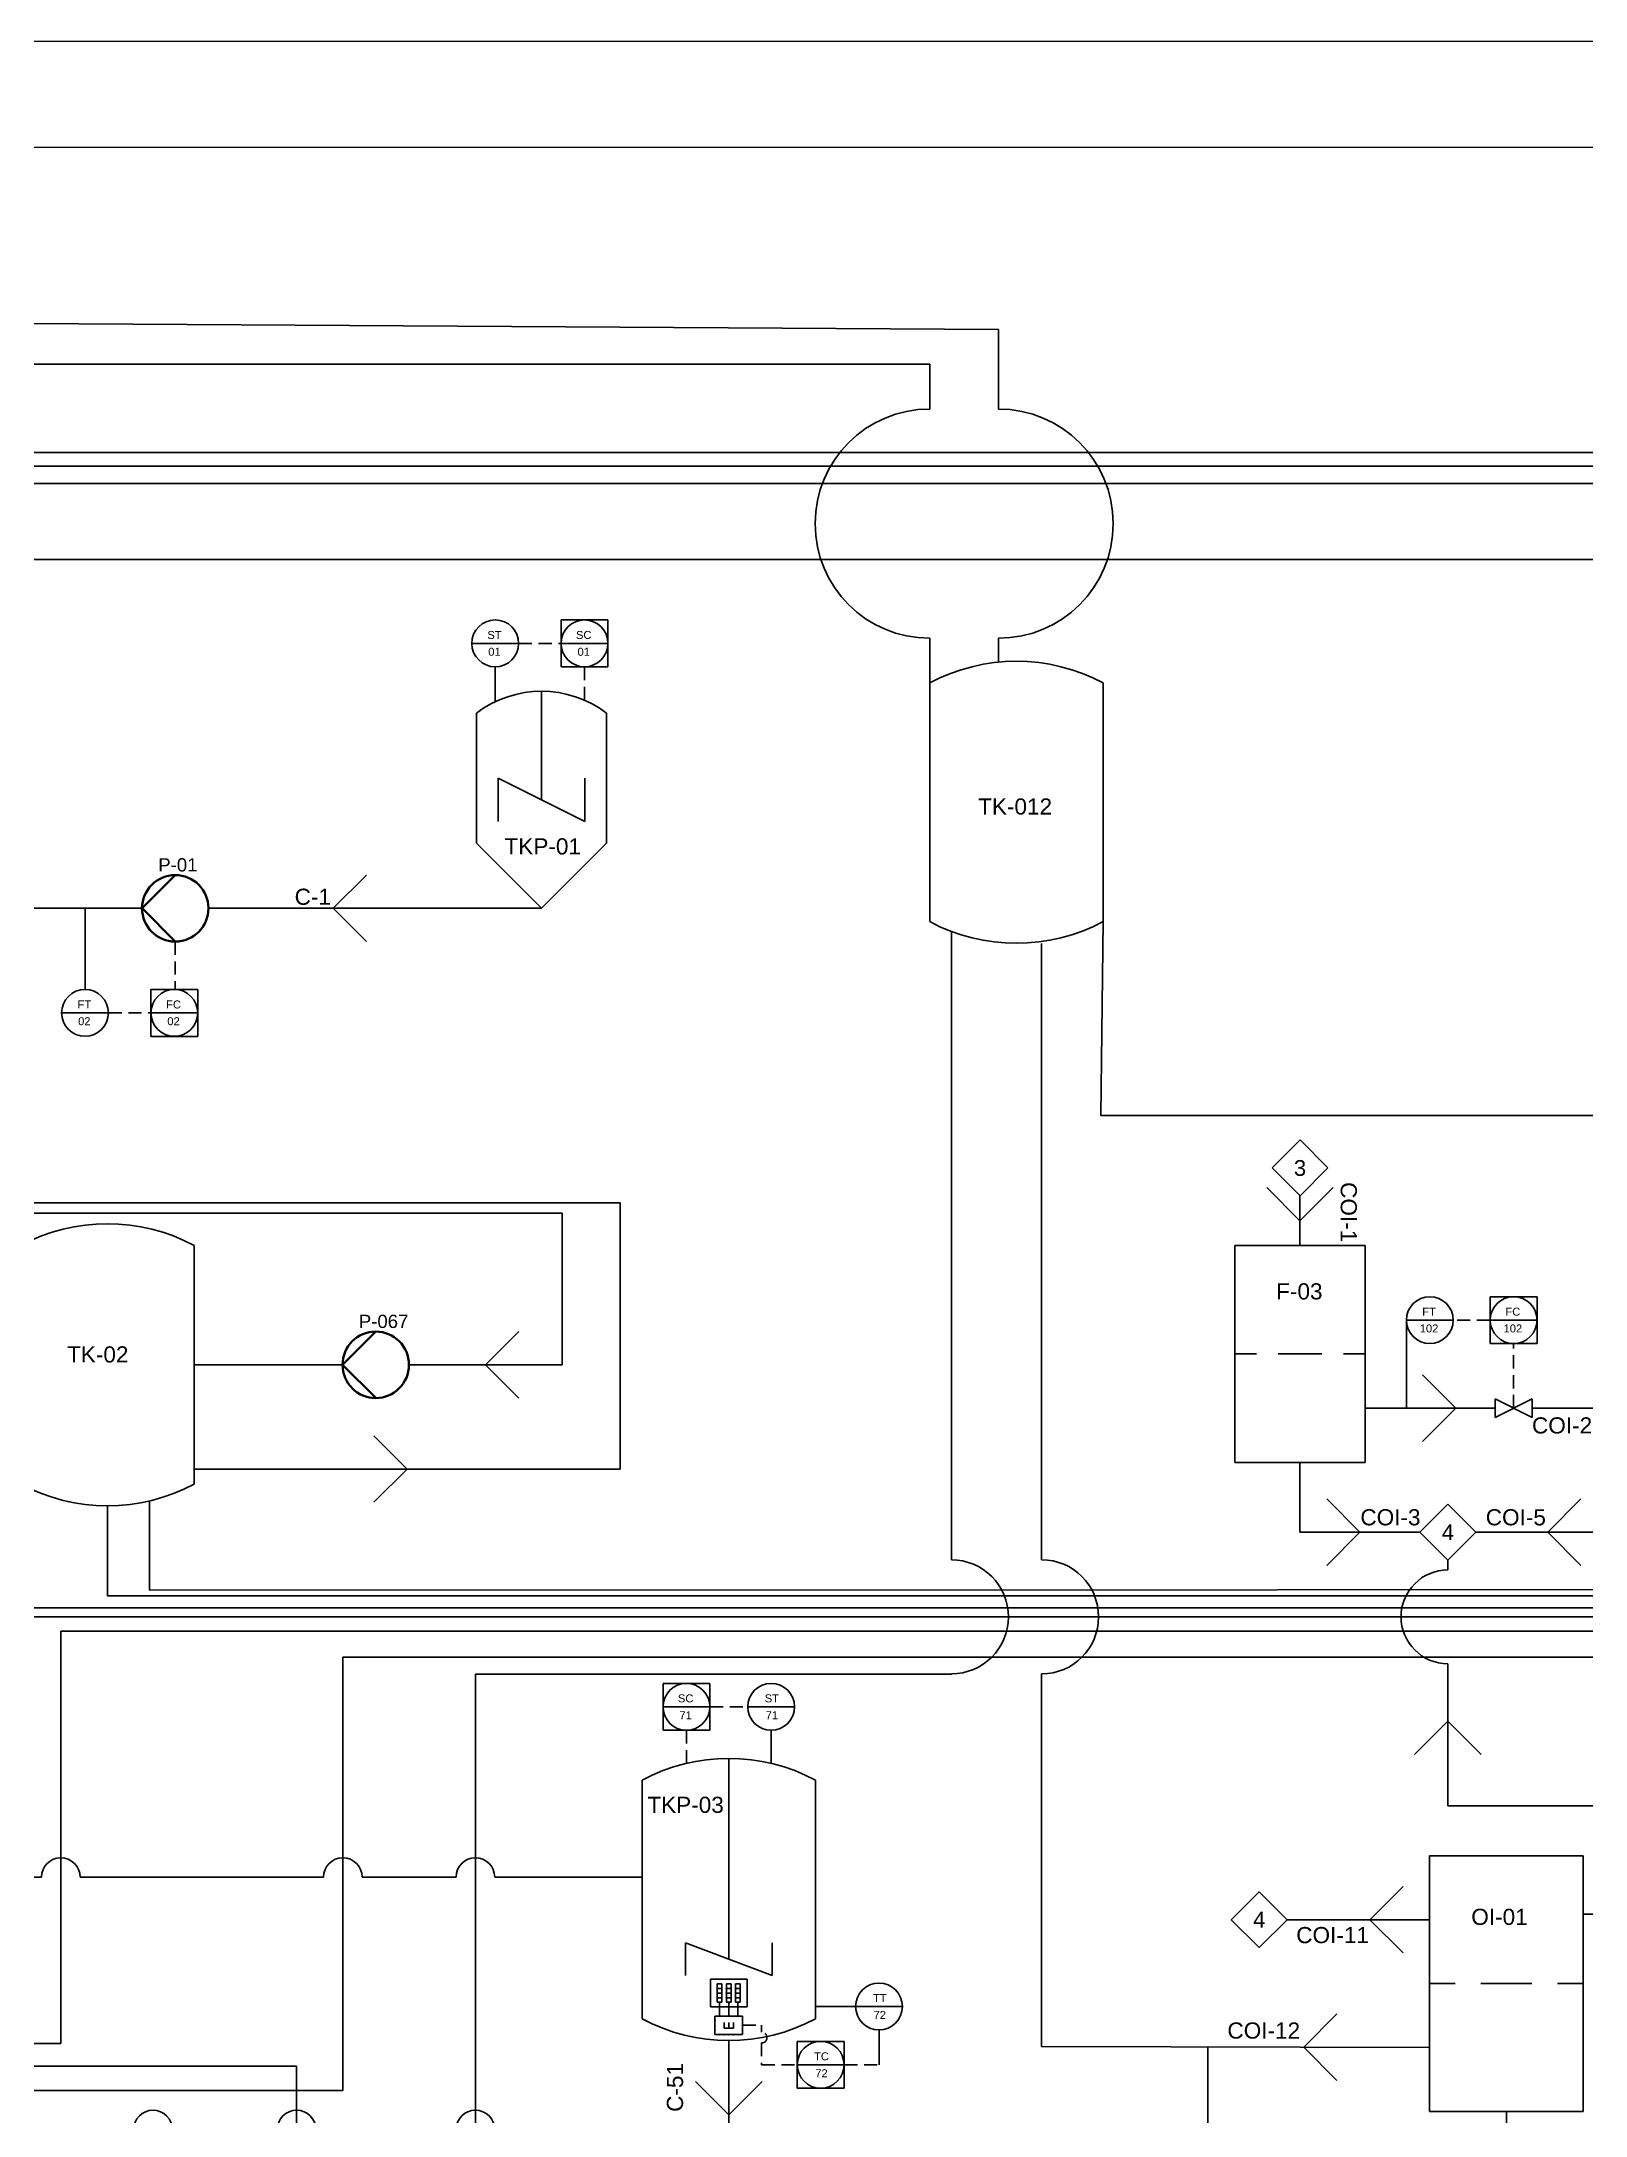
# Paper-space layout 'P&D' of a CAD drawing. Header units: inches, sheet in millimetres. Extents: x 10 to 410, y 10 to 291.
# Drawn here: x 184.3 to 257.3, y 192.7 to 290.6 of the extents above; entities that cross this region are included whole.
import ezdxf
from ezdxf.enums import TextEntityAlignment as Align

# ---------------------------------------------------------------- set-up
doc = ezdxf.new("R2010")
doc.units = ezdxf.units.IN
doc.header["$LTSCALE"] = 5
doc.header["$MEASUREMENT"] = 0
doc.linetypes.add('DASHED2', pattern=[0.375, 0.25, -0.125])
doc.linetypes.add('LÍNEAS_OCULTAS2', pattern=[0.1875, 0.125, -0.0625])
doc.styles.add('TEXTO_CUADRO', font='arial.ttf', dxfattribs={"height": 2})
doc.styles.add('TEXTO_INSTRUMENTOS', font='arial.ttf', dxfattribs={"height": 1})

# ---------------------------------------------------------------- blocks, each defined once
blk = doc.blocks.new('vessel fondo conico con agitador')
at = {"color": 18, "lineweight": 35, "true_color": 0x000000}
for p, q in [((55.515, 240.697), (55.515, 235.697)), ((52.515, 233.697), (52.515, 239.697)), ((58.515, 239.697), (58.515, 233.697)), ((53.515, 235.697), (53.515, 236.697)), ((53.515, 236.697), (55.515, 235.697)), ((57.515, 235.697), (57.515, 236.697)), ((53.515, 235.697), (53.515, 234.697)), ((57.515, 234.697), (55.515, 235.697)), ((57.515, 235.697), (57.515, 234.697))]:
    blk.add_line(p, q, dxfattribs=at)
for points in [[(55.515, 230.697), (52.515, 233.697)], [(55.515, 230.697), (58.515, 233.697)]]:
    blk.add_lwpolyline(points, dxfattribs=at)
blk.add_arc((55.515, 235.697), 5, 53.1301, 126.8699, dxfattribs=at)
blk = doc.blocks.new('bomba')
at = {"lineweight": 100}
for p, q in [((186.71, 141.99), (191.7, 137)), ((191.7, 137), (186.71, 132)), ((191.71, 137), (191.7, 137)), ((186.71, 132), (186.71, 131.99))]:
    blk.add_line(p, q, dxfattribs=at)
blk.add_circle((186.71, 137), 5, dxfattribs=at)
at = {"lineweight": 100, "style": 'TEXTO_CUADRO'}
blk.add_attdef('P-101', (183.22, 129.4), '', height=2, dxfattribs=at)
blk = doc.blocks.new('vessel con agitador')
at = {"lineweight": 35}
for p, q in [((237.264, 259.369), (237.264, 250.869)), ((235.264, 250.869), (235.264, 249.369)), ((239.264, 249.369), (235.264, 250.869)), ((237.264, 250.869), (237.264, 250.119)), ((239.264, 250.869), (239.264, 249.369))]:
    blk.add_line(p, q, dxfattribs=at)
for points in [[(233.264, 258.369), (233.264, 247.369)], [(241.264, 247.369), (241.264, 247.369), (241.264, 258.369)]]:
    blk.add_lwpolyline(points, dxfattribs=at)
for centre, start, end in [((237.264, 250.869), 61.92751, 118.07249), ((237.264, 254.869), 241.92751, 298.07249)]:
    blk.add_arc(centre, 8.5, start, end, dxfattribs=at)
blk = doc.blocks.new('resistencia electrica')
at = {"lineweight": 35}
for p, q in [((184.26, 260.29), (184.26, 262.29)), ((184.26, 262.29), (190.26, 262.29)), ((190.26, 262.29), (190.26, 254.29)), ((178.26, 261.29), (182.26, 261.29)), ((178.26, 255.29), (178.26, 261.29)), ((180.26, 259.29), (179.67, 259.29)), ((179.67, 259.29), (179.67, 257.29)), ((179.67, 258.29), (180.84, 258.29)), ((179.67, 257.29), (180.84, 257.29)), ((180.26, 259.29), (180.84, 259.29)), ((182.26, 261.29), (182.26, 255.29)), ((182.26, 260.29), (184.26, 260.29)), ((182.26, 258.29), (184.26, 258.29)), ((184.26, 260.29), (184.26, 256.29)), ((184.26, 260.29), (185.26, 260.29)), ((184.26, 258.29), (185.26, 258.29)), ((185.26, 260.29), (185.26, 260.79)), ((185.26, 260.79), (189.26, 260.79)), ((185.26, 260.79), (186.26, 260.79)), ((185.26, 259.79), (185.26, 260.29)), ((189.26, 259.79), (185.26, 259.79)), ((185.26, 258.29), (185.26, 258.79)), ((185.26, 258.79), (189.26, 258.79)), ((185.26, 258.79), (186.26, 258.79)), ((185.26, 257.79), (185.26, 258.29)), ((189.26, 257.79), (185.26, 257.79)), ((186.26, 260.79), (186.26, 259.79)), ((186.26, 258.79), (186.26, 257.79)), ((187.26, 260.79), (187.26, 259.79)), ((187.26, 258.79), (187.26, 257.79)), ((188.26, 260.79), (188.26, 259.79)), ((188.26, 258.79), (188.26, 257.79)), ((189.26, 260.79), (189.26, 259.79)), ((189.26, 258.79), (189.26, 257.79)), ((182.26, 255.29), (178.26, 255.29)), ((182.26, 256.29), (184.26, 256.29)), ((184.26, 256.29), (184.26, 254.29)), ((184.26, 256.29), (185.26, 256.29)), ((184.26, 254.29), (190.26, 254.29)), ((185.26, 256.29), (185.26, 256.79)), ((185.26, 256.79), (189.26, 256.79)), ((185.26, 256.79), (186.26, 256.79)), ((185.26, 255.79), (185.26, 256.29)), ((189.26, 255.79), (185.26, 255.79)), ((186.26, 256.79), (186.26, 255.79)), ((187.26, 256.79), (187.26, 255.79)), ((188.26, 256.79), (188.26, 255.79)), ((189.26, 256.79), (189.26, 255.79))]:
    blk.add_line(p, q, dxfattribs=at)
for p in [(178.26, 260.29), (178.26, 259.29), (178.26, 258.29), (178.26, 257.29), (179.26, 261.29), (180.26, 261.29), (181.26, 261.29), (186.26, 260.79), (186.26, 258.79), (187.26, 260.79), (187.26, 258.79), (188.26, 260.79), (188.26, 258.79), (178.26, 256.29), (186.26, 256.79), (187.26, 256.79), (188.26, 256.79)]:
    blk.add_point(p, dxfattribs=at)
blk = doc.blocks.new('vessel with dished ends')
at = {"lineweight": 35}
for p, q in [((127.999, 243.232), (127.999, 254.232)), ((135.999, 254.232), (135.999, 243.232))]:
    blk.add_line(p, q, dxfattribs=at)
for centre, start, end in [((131.999, 246.732), 61.92751, 118.07249), ((131.999, 250.732), 241.92751, 298.07249)]:
    blk.add_arc(centre, 8.5, start, end, dxfattribs=at)
blk = doc.blocks.new('Filtro (general)')
at = {"lineweight": 35}
for p, q in [((289.339, 272.338), (286.339, 272.338)), ((286.339, 272.338), (286.339, 267.338)), ((289.339, 272.338), (292.339, 272.338)), ((292.339, 272.338), (292.339, 267.338)), ((286.339, 262.338), (286.339, 267.338)), ((286.339, 267.338), (287.339, 267.338)), ((286.339, 267.338), (287.339, 267.338)), ((288.339, 267.338), (290.339, 267.338)), ((292.339, 267.338), (291.339, 267.338)), ((292.339, 267.338), (291.339, 267.338)), ((292.339, 262.338), (292.339, 267.338)), ((289.339, 262.338), (286.339, 262.338)), ((289.339, 262.338), (292.339, 262.338))]:
    blk.add_line(p, q, dxfattribs=at)
blk = doc.blocks.new('NUMERADOR_DE_LINEA')
blk.add_lwpolyline([(3.54, -3.54), (7.07, 0), (3.54, 3.54), (0, 0)], close=True)
at = {"style": 'TEXTO_CUADRO'}
blk.add_attdef('NL', text='', height=2, dxfattribs=at).set_placement((3.54, 0), align=Align.MIDDLE_CENTER)
blk = doc.blocks.new('Valvula generica')
at = {"color": 7, "lineweight": 35}
for p, q in [((242.605, 259.104), (243.459, 257.398)), ((242.605, 259.104), (243.459, 259.104)), ((242.605, 257.398), (243.459, 259.104)), ((242.605, 257.398), (243.459, 257.398))]:
    blk.add_line(p, q, dxfattribs=at)

psp = doc.layouts.new('P&D')

# ---------------------------------------------------------------- linework, layer by layer
at = {"lineweight": 35}
for p, q in [((208.868, 262.181), (208.868, 263.288)), ((208.868, 263.288), (209.974, 263.288)), ((211.08, 263.288), (209.974, 263.288)), ((211.08, 262.181), (211.08, 263.288)), ((204.653, 262.181), (206.866, 262.181)), ((208.868, 262.181), (211.08, 262.181)), ((208.868, 262.181), (208.868, 261.075)), ((211.08, 262.181), (211.08, 261.075)), ((208.868, 261.075), (209.974, 261.075)), ((211.08, 261.075), (209.974, 261.075)), ((198.107, 249.676), (199.675, 251.245)), ((198.107, 249.676), (199.675, 248.106)), ((189.496, 244.736), (189.496, 245.842)), ((189.496, 245.842), (190.603, 245.842)), ((191.709, 245.842), (190.603, 245.842)), ((191.709, 244.736), (191.709, 245.842)), ((185.282, 244.736), (187.495, 244.736)), ((189.496, 244.736), (191.709, 244.736)), ((189.496, 244.736), (189.496, 243.629)), ((191.709, 244.736), (191.709, 243.629)), ((189.496, 243.629), (190.603, 243.629)), ((191.709, 243.629), (190.603, 243.629)), ((243.766, 234.925), (242.197, 236.492)), ((243.766, 234.925), (245.336, 236.492)), ((252.748, 230.232), (252.748, 231.338)), ((253.854, 231.338), (252.748, 231.338)), ((253.854, 231.338), (254.96, 231.338)), ((254.96, 230.232), (254.96, 231.338)), ((248.79, 230.232), (251.003, 230.232)), ((252.748, 230.232), (254.96, 230.232)), ((252.748, 230.232), (252.748, 229.126)), ((254.96, 230.232), (254.96, 229.126)), ((253.854, 229.126), (252.748, 229.126)), ((253.854, 229.126), (254.96, 229.126)), ((293.292, 215.551), (185.243, 215.551)), ((185.243, 215.551), (185.243, 196.072)), ((213.683, 211.974), (213.683, 213.08)), ((213.683, 213.08), (214.789, 213.08)), ((215.895, 213.08), (214.789, 213.08)), ((215.895, 211.974), (215.895, 213.08)), ((213.683, 211.974), (215.895, 211.974)), ((213.683, 211.974), (213.683, 210.868)), ((215.895, 211.974), (215.895, 210.868)), ((219.895, 211.974), (217.683, 211.974)), ((213.683, 210.868), (214.789, 210.868)), ((215.895, 210.868), (214.789, 210.868)), ((224.991, 197.827), (222.779, 197.827)), ((185.243, 196.072), (152.746, 196.072)), ((216.789, 189.829), (216.789, 196.219)), ((220.025, 195.074), (220.025, 196.18)), ((220.025, 196.18), (221.131, 196.18)), ((222.238, 196.18), (221.131, 196.18)), ((222.238, 195.074), (222.238, 196.18)), ((222.238, 195.074), (220.025, 195.074)), ((220.025, 195.074), (220.025, 193.967)), ((222.238, 195.074), (222.238, 193.967)), ((216.789, 192.712), (215.22, 194.28)), ((216.789, 192.712), (218.359, 194.28)), ((220.025, 193.967), (221.131, 193.967)), ((222.238, 193.967), (221.131, 193.967))]:
    psp.add_line(p, q, dxfattribs=at)
at = {"color": 3, "linetype": 'LÍNEAS_OCULTAS2', "lineweight": 35}
for p, q in [((206.866, 262.181), (208.868, 262.181)), ((209.974, 261.075), (209.974, 259.501)), ((187.495, 244.736), (189.496, 244.736)), ((253.854, 226.071), (253.854, 229.126)), ((215.895, 211.974), (217.683, 211.974)), ((214.789, 210.868), (214.789, 209.303)), ((217.441, 196.936), (218.337, 196.936)), ((218.337, 196.936), (218.337, 196.612)), ((218.337, 196.103), (218.337, 195.074)), ((218.337, 195.074), (220.025, 195.074)), ((222.238, 195.074), (223.885, 195.074))]:
    psp.add_line(p, q, dxfattribs=at)
at = {"color": 6, "lineweight": 35}
for p, q in [((229.533, 262.426), (229.533, 261.296)), ((251.119, 226.071), (249.551, 227.64)), ((246.839, 226.071), (252.98, 226.071)), ((251.119, 226.071), (249.551, 224.501)), ((254.728, 226.071), (257.947, 226.071)), ((261.494, 202.183), (257.138, 202.183)), ((243.943, 195.906), (245.51, 197.475)), ((243.943, 195.906), (245.51, 194.336))]:
    psp.add_line(p, q, dxfattribs=at)
at = {"color": 3, "lineweight": 35}
for p, q in [((205.76, 261.075), (205.76, 259.429)), ((248.79, 230.232), (248.79, 226.071)), ((218.789, 210.868), (218.789, 209.303)), ((222.779, 197.827), (220.887, 197.827)), ((223.885, 196.721), (223.885, 195.074)), ((239.408, 190.307), (239.408, 195.909)), ((253.513, 190.634), (253.513, 192.861))]:
    psp.add_line(p, q, dxfattribs=at)
at = {"color": 18, "lineweight": 35, "true_color": 0x000000}
for p, q in [((243.766, 233.753), (243.766, 236.096)), ((249.888, 204.945), (253.513, 204.945)), ((249.888, 204.945), (249.888, 198.903)), ((257.138, 204.945), (253.513, 204.945)), ((257.138, 204.945), (257.138, 198.903)), ((249.888, 198.903), (251.096, 198.903)), ((249.888, 192.861), (249.888, 198.903)), ((249.888, 198.903), (251.096, 198.903)), ((252.305, 198.903), (254.721, 198.903)), ((257.138, 198.903), (255.93, 198.903)), ((257.138, 198.903), (255.93, 198.903)), ((257.138, 192.861), (257.138, 198.903)), ((151.299, 195.011), (196.379, 195.011)), ((196.379, 195.011), (196.379, 145.624)), ((249.888, 192.861), (253.513, 192.861)), ((257.138, 192.861), (253.513, 192.861))]:
    psp.add_line(p, q, dxfattribs=at)
at = {"color": 5, "lineweight": 35}
for p, q in [((205.3, 228.123), (206.867, 229.693)), ((198.549, 228.123), (191.543, 228.123)), ((201.684, 228.123), (205.3, 228.123)), ((205.3, 228.123), (206.867, 226.554)), ((205.3, 228.123), (208.915, 228.123)), ((201.599, 223.201), (200.031, 224.77)), ((211.655, 223.201), (191.543, 223.201)), ((201.599, 223.201), (200.031, 221.631))]:
    psp.add_line(p, q, dxfattribs=at)
at = {"color": 30, "lineweight": 35, "true_color": 0xf8991e}
for p, q in [((243.766, 223.51), (243.766, 220.219)), ((246.598, 220.219), (245.031, 221.789)), ((255.468, 220.219), (257.036, 221.789)), ((243.766, 220.219), (249.43, 220.219)), ((246.598, 220.219), (245.031, 218.65)), ((261.02, 220.219), (252.069, 220.219)), ((255.468, 220.219), (257.036, 218.65)), ((250.749, 218.9), (250.749, 218.435)), ((250.749, 214.01), (250.749, 207.305)), ((250.749, 211.297), (249.18, 209.73)), ((250.749, 211.297), (252.319, 209.73)), ((250.749, 207.305), (274.05, 207.305)), ((247.072, 201.924), (248.64, 203.494)), ((249.888, 201.924), (243.155, 201.924)), ((247.072, 201.924), (248.64, 200.355))]:
    psp.add_line(p, q, dxfattribs=at)
for points in [[(10, 10), (410, 10), (410, 290.6), (10, 290.6)], [(15, 15), (405, 15), (405, 285.6), (15, 285.6)]]:
    psp.add_lwpolyline(points, close=True)
at = {"color": 6, "lineweight": 35}
for points in [[(22.583, 243.515), (22.583, 278.284), (229.533, 276.995), (229.533, 273.245)], [(226.278, 273.245), (226.278, 275.358), (23.303, 275.358)], [(226.278, 260.313), (226.278, 262.426)], [(293.426, 239.898), (234.356, 239.898), (234.473, 249.045)], [(227.301, 218.917), (227.301, 248.581)], [(231.559, 248.02), (231.559, 218.917)], [(204.823, 158.901), (204.823, 213.514), (227.301, 213.514), (227.301, 213.528)], [(231.559, 213.528), (231.559, 195.929), (249.888, 195.882)]]:
    psp.add_lwpolyline(points, dxfattribs=at)
at = {"color": 1, "lineweight": 35}
for points in [[(82.319, 267.646), (82.319, 271.191), (369.147, 271.191), (397.933, 271.191), (397.933, 161.725), (341.337, 161.725), (341.337, 91.19), (315.338, 91.19)], [(84.356, 208.129), (105.861, 208.129), (105.861, 210.406), (182.221, 210.406), (182.221, 203.933), (184.331, 203.933)], [(186.155, 203.933), (197.649, 203.933)], [(199.474, 203.933), (203.911, 203.933)], [(205.736, 203.933), (212.692, 203.933)]]:
    psp.add_lwpolyline(points, dxfattribs=at)
at = {"color": 5, "lineweight": 35}
for points in [[(120.018, 270.554), (396.558, 270.554), (396.558, 164.524), (338.43, 164.524), (338.43, 107.689), (317.798, 107.689)], [(120.018, 269.729), (394.924, 269.729), (394.924, 166.09), (337.495, 166.09), (337.495, 110.72), (317.798, 110.72)], [(295.934, 259.006), (295.934, 217.509), (189.428, 217.484), (189.428, 221.694)], [(142.69, 220.27), (153.443, 220.27), (153.443, 231.935), (155.288, 231.935), (155.288, 235.769), (211.655, 235.769), (211.655, 223.201)], [(154.267, 218.539), (154.267, 231.377), (156.598, 231.377), (156.598, 235.283), (208.915, 235.283), (208.915, 228.123)], [(297.124, 231.143), (297.124, 217.215), (211.655, 217.215), (187.445, 217.215), (187.445, 221.465)], [(96.849, 195.454), (96.849, 200.362), (111.86, 200.362), (111.86, 206.596), (148.382, 206.596), (148.382, 193.853), (198.562, 193.853), (198.562, 214.317), (279.375, 214.317)]]:
    psp.add_lwpolyline(points, dxfattribs=at)
at = {"lineweight": 35}
for points in [[(274.348, 266.136), (77.661, 266.136)], [(189.079, 249.676), (183.698, 249.676)], [(207.948, 249.676), (192.214, 249.676)]]:
    psp.add_lwpolyline(points, dxfattribs=at)
at = {"color": 3, "lineweight": 35}
psp.add_lwpolyline([(186.388, 249.676), (186.388, 245.842)], dxfattribs=at)
at = {"color": 3, "linetype": 'LÍNEAS_OCULTAS2', "lineweight": 35}
for points in [[(190.646, 248.108), (190.646, 245.842)], [(252.748, 230.232), (251.003, 230.232)]]:
    psp.add_lwpolyline(points, dxfattribs=at)
at = {"color": 18, "lineweight": 35, "true_color": 0x000000}
for points in [[(349.082, 245.758), (298.436, 245.758), (298.436, 216.653), (282.976, 216.653), (181.213, 216.653), (129.871, 216.653), (129.871, 212.071), (82.897, 212.071), (82.897, 205.697)], [(364.874, 223.444), (346.953, 223.444), (346.953, 236.275), (304.378, 236.275), (304.378, 216.222), (131.201, 216.222), (131.201, 211.367), (83.923, 211.367), (83.923, 205.456)]]:
    psp.add_lwpolyline(points, dxfattribs=at)
at = {"lineweight": 35}
for centre in [(205.76, 262.181), (209.974, 262.181), (186.388, 244.736), (190.603, 244.736), (249.896, 230.232), (253.854, 230.232), (214.789, 211.974), (218.789, 211.974), (223.885, 197.827), (221.131, 195.074)]:
    psp.add_circle(centre, 1.106, dxfattribs=at)
at = {"color": 6, "lineweight": 35}
for centre, radius, start, end in [((226.278, 267.835), 5.41, 90, 270), ((229.533, 267.835), 5.41, 270, 90), ((227.301, 216.222), 2.694, 270, 90), ((231.559, 216.222), 2.694, 270, 90)]:
    psp.add_arc(centre, radius, start, end, dxfattribs=at)
at = {"color": 30, "lineweight": 35, "true_color": 0xf8991e}
psp.add_arc((250.749, 216.222), 2.212, 90, 270, dxfattribs=at)
at = {"color": 1, "lineweight": 35}
for centre in [(185.243, 203.933), (198.562, 203.933), (204.823, 203.933), (189.597, 192.016), (196.379, 192.016), (204.823, 192.016)]:
    psp.add_arc(centre, 0.912, 0, 180, dxfattribs=at)
at = {"color": 3, "linetype": 'LÍNEAS_OCULTAS2', "lineweight": 35}
psp.add_arc((218.337, 196.357), 0.255, 270, 90, dxfattribs=at)

# ---------------------------------------------------------------- block references
at = {"color": 6, "lineweight": 35, "xscale": 1.024361001701435, "yscale": 1.024361001701435, "zscale": 1.024361001701435}
psp.add_blockref('vessel with dished ends', (95.161, -0.112), dxfattribs=at)
at = {"lineweight": 35, "xscale": 1.024361001701435, "yscale": 1.024361001701435, "zscale": 1.024361001701435}
for name, p in [('vessel fondo conico con agitador', (151.08, 13.359)), ('Filtro (general)', (-52.622, -45.219))]:
    psp.add_blockref(name, p, dxfattribs=at)
at = {"color": 1, "linetype": 'DASHED2', "lineweight": 35}
ref = psp.add_blockref('bomba', (249.22, 292.654), dxfattribs=dict(at, xscale=0.3137173204244906, yscale=0.3137173204244906, zscale=0.3137173204244906, rotation=179.9999999999998))
ref.add_attrib('P-101', 'P-01', (189.847, 251.412), dxfattribs={"lineweight": 100, "height": 0.6274, "style": 'TEXTO_CUADRO'})
at = {"color": 5, "lineweight": 35, "xscale": 0.3730871153243692, "yscale": 0.3730871153243692, "zscale": 0.3730871153243692}
for p, values in [((242.447, 237.415), {'NL': '3'}), ((249.43, 220.219), {'NL': '4'}), ((240.517, 201.924), {'NL': '4'})]:
    psp.add_blockref('NUMERADOR_DE_LINEA', p, dxfattribs=at).add_auto_attribs(values)
at = {"color": 3, "linetype": 'LÍNEAS_OCULTAS2', "lineweight": 35, "xscale": 1.024361001701435, "yscale": 1.024361001701435, "zscale": 1.024361001701435}
for name, p in [('vessel with dished ends', (52.231, -26.668)), ('vessel con agitador', (-26.255, -56.152))]:
    psp.add_blockref(name, p, dxfattribs=at)
at = {"color": 1, "linetype": 'DASHED2', "lineweight": 35}
ref = psp.add_blockref('bomba', (258.69, 271.101), dxfattribs=dict(at, xscale=0.3137173204244906, yscale=0.3137173204244906, zscale=0.3137173204244906, rotation=179.9999999999998))
ref.add_attrib('P-101', 'P-067', (199.318, 229.859), dxfattribs={"lineweight": 100, "height": 0.6274, "style": 'TEXTO_CUADRO'})
at = {"color": 3, "linetype": 'LÍNEAS_OCULTAS2', "lineweight": 35, "xscale": 1.024361001701435, "yscale": 1.024361001701435, "zscale": 1.024361001701435, "rotation": 270}
psp.add_blockref('Valvula generica', (-10.688, 475.023), dxfattribs=at)
at = {"lineweight": 35, "xscale": 0.2172742704134837, "yscale": 0.2172742704134837, "zscale": 0.2172742704134837, "rotation": 90}
psp.add_blockref('resistencia electrica', (272.908, 157.771), dxfattribs=at)

# ---------------------------------------------------------------- texts
at = {"lineweight": 35, "style": 'TEXTO_INSTRUMENTOS'}
for s, width, gutter_width, heights, insert, char_height, attachment_point in [('\\pxqc;ST', 1.44143, 1.889, [0], (205.003, 262.769), 0.3778, 1), ('\\pxqc;SC', 1.44143, 1.889, [0], (209.218, 262.769), 0.3778, 1), ('\\pxqc;01', 1.44143, 1.889, [0], (205.003, 261.593), 0.3778, 7), ('\\pxqc;01', 1.44143, 1.889, [0], (209.218, 261.593), 0.3778, 7), (' TK-012', 3.71842, 3.814, [0], (228.268, 254.862), 0.7627, 1), ('TKP-01', 2.91004, 3.814, [0], (206.198, 252.98), 0.7627, 1), ('\\pxqc;C-1', 2.91004, 3.814, [0], (195.689, 250.601), 0.7627, 1), ('\\pxqc;FT', 1.44143, 1.889, [0], (185.632, 245.324), 0.3778, 1), ('\\pxqc;FC', 1.44143, 1.889, [0], (189.846, 245.324), 0.3778, 1), ('\\pxqc;02', 1.44143, 1.889, [0], (185.632, 244.148), 0.3778, 7), ('\\pxqc;02', 1.44143, 1.889, [0], (189.846, 244.148), 0.3778, 7), ('\\pxqc;F-03', 3.71842, 3.814, [0], (241.877, 231.971), 0.7627, 1), ('\\pxqc;FT', 1.44143, 1.889, [0], (249.14, 230.82), 0.3778, 1), ('\\pxqc;FC', 1.44143, 1.889, [0], (253.098, 230.82), 0.3778, 1), ('\\pxqc;102', 1.44143, 1.889, [0], (249.14, 229.644), 0.3778, 7), ('\\pxqc;102', 1.44143, 1.889, [0], (253.098, 229.644), 0.3778, 7), ('TK-02', 2.91004, 3.814, [0], (185.537, 228.993), 0.7627, 1), ('\\pxqc;COI-2', 3.05471, 3.814, [0.837], (254.616, 225.641), 0.7627, 1), ('\\pxqc;COI-3', 3.05471, 3.814, [0.837], (246.511, 221.304), 0.7627, 1), ('\\pxqc;COI-5', 3.05471, 3.814, [0.837], (252.432, 221.304), 0.7627, 1), ('\\pxqc;SC', 1.44143, 1.889, [0], (214.033, 212.562), 0.3778, 1), ('\\pxqc;ST', 1.44143, 1.889, [0], (219.546, 212.562), 0.3778, 3), ('\\pxqc;71', 1.44143, 1.889, [0], (214.033, 211.386), 0.3778, 7), ('\\pxqc;71', 1.44143, 1.889, [0], (219.546, 211.386), 0.3778, 9), ('\\pxqc;TKP-03', 3.71842, 3.814, [0], (212.89, 207.729), 0.7627, 1), ('\\pxqc;OI-01', 2.91004, 3.814, [0], (251.732, 202.438), 0.7627, 1), ('\\pxqc;COI-11', 3.05471, 3.814, [0.837], (243.778, 201.578), 0.7627, 1), ('\\pxqc;TT', 1.44143, 1.889, [0], (224.641, 198.416), 0.3778, 3), ('\\pxqc;72', 1.44143, 1.889, [0], (224.641, 197.239), 0.3778, 9), ('\\pxqc;COI-12', 3.05471, 3.814, [0.837], (240.528, 197.072), 0.7627, 1), ('\\pxqc;TC', 1.44143, 1.889, [0], (221.888, 195.662), 0.3778, 3), ('\\pxqc;72', 1.44143, 1.889, [0], (221.888, 194.485), 0.3778, 9)]:
    psp.add_mtext_dynamic_manual_height_columns(s, width=width, gutter_width=gutter_width, heights=heights, dxfattribs=dict(at, insert=insert, char_height=char_height, attachment_point=attachment_point))
at = {"lineweight": 35, "char_height": 0.7627, "attachment_point": 1, "style": 'TEXTO_INSTRUMENTOS'}
for s, width, heights, insert, rotation in [('\\pxqc;COI-1', 3.05471, [0.837], (246.451, 236.855), 270), ('\\pxqc;C-51', 2.91004, [0], (213.866, 192.549), 90)]:
    psp.add_mtext_dynamic_manual_height_columns(s, width=width, gutter_width=3.814, heights=heights, dxfattribs=dict(at, insert=insert, rotation=rotation))

doc.saveas('drawing.dxf')
